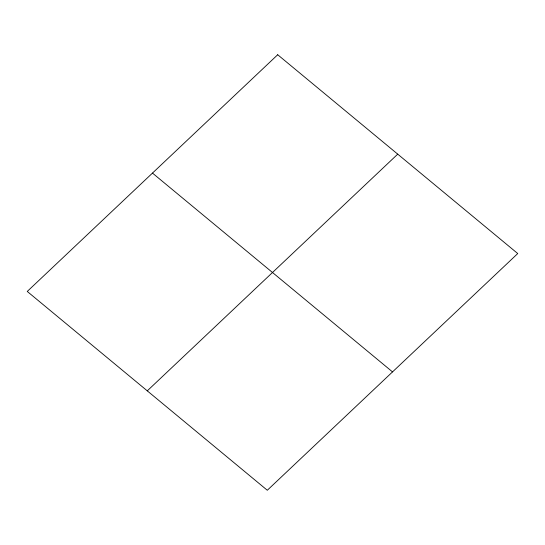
<?xml version="1.0" encoding="UTF-8"?>
<svg xmlns="http://www.w3.org/2000/svg" width="545" height="545" viewBox="0 0 545 545"><rect width="100%" height="100%" fill="white"/><g stroke="black" fill="none" stroke-linecap="round" stroke-linejoin="round"><path stroke-width="0.82" d="M147.273 390.854L397.727 154.146M152.477 173.099L392.523 371.901M277.705 54.745L27.25 291.446L267.295 490.255L517.75 253.554L277.705 54.745"/></g></svg>
